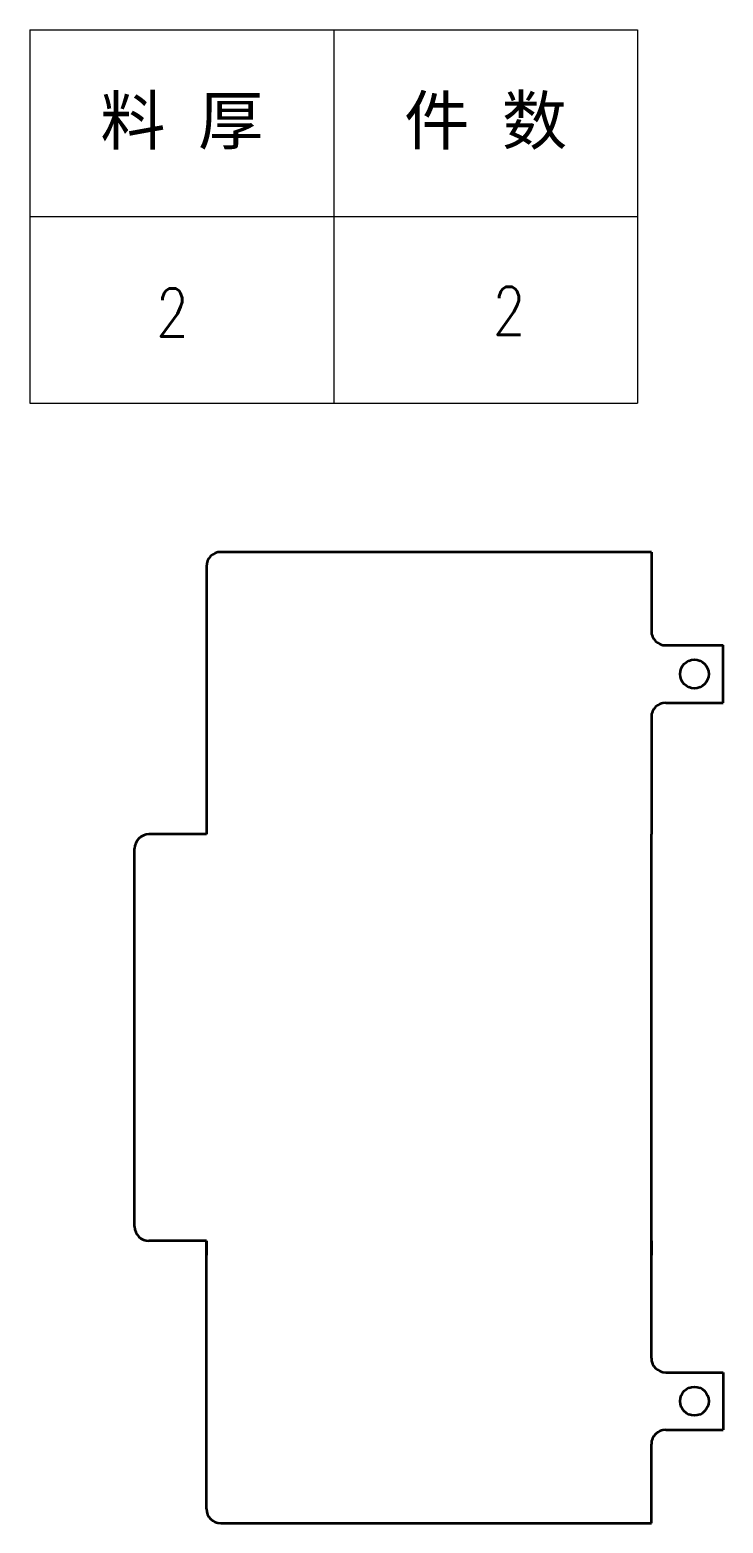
# Model space of a CAD drawing. Header units: millimetres. Extents: x 1201 to 11615, y -7347 to 2683.
# Drawn here: x 5718.6 to 5863.5, y 1853.8 to 2166 of the extents above; entities that cross this region are included whole.
import ezdxf
from ezdxf.enums import TextEntityAlignment as Align

# ---------------------------------------------------------------- set-up
doc = ezdxf.new("R2010")
doc.units = ezdxf.units.MM
doc.linetypes.add('AM_ISO02W050x2', pattern=[3.75, 3, -0.75])
for name, color, linetype, lineweight in [('DIM', 3, 'Continuous', 20), ('DRAWING', 7, 'Continuous', 35), ('HIDDEN', 1, 'AM_ISO02W050x2', 18)]:
    doc.layers.add(name, color=color, linetype=linetype, lineweight=lineweight)
doc.styles.add('DIM', font='romans.shx', dxfattribs={"width": 0.8, "bigfont": 'bigfont.shx'})
doc.styles.get("Standard").update_dxf_attribs({"font": 'arial.ttf'})

# ---------------------------------------------------------------- blocks, each defined once
blk = doc.blocks.new('*T31')
at = {"color": 0, "linetype": 'ByBlock', "lineweight": -2, "transparency": 16777216}
for p, q in [((0, 0), (127, 0)), ((0, 0), (0, -78)), ((63.5, 0), (63.5, -78)), ((127, 0), (127, -78)), ((0, -39), (127, -39)), ((0, -78), (127, -78))]:
    blk.add_line(p, q, dxfattribs=at)
at = {"color": 0, "transparency": 16777216, "char_height": 10, "width": 60.5, "attachment_point": 5}
for s, insert in [('{\\fSimSun|b0|i0|c134|p2;件 数}', (95.25, -19.5)), ('{\\fSimSun|b0|i0|c134|p2;料 厚}', (31.75, -19.5))]:
    blk.add_mtext(s, dxfattribs=dict(at, insert=insert))
blk = doc.blocks.new('拆图参数')
blk.add_blockref('*T31', (-63.5, 78))
at = {"style": 'DIM', "width": 0.8}
blk.add_attdef('6', text='', height=10, dxfattribs=at).set_placement((-37.13, 18.91), align=Align.MIDDLE_LEFT)
blk.add_attdef('1', text='', height=10, dxfattribs=at).set_placement((36.65, 19.27), align=Align.MIDDLE_CENTER)

msp = doc.modelspace()

# ---------------------------------------------------------------- linework, layer by layer
at = {"layer": 'DRAWING', "lineweight": 35}
for p, q in [((5848.51, 2056.822), (5758.51, 2056.822)), ((5755.51, 2053.822), (5755.51, 2000.822)), ((5848.51, 2022.322), (5848.51, 2000.822)), ((5848.51, 1912.822), (5848.51, 1997.822)), ((5740.51, 1915.822), (5740.51, 1994.822)), ((5755.51, 1856.822), (5755.51, 1909.822)), ((5848.51, 1888.322), (5848.51, 1909.822)), ((5758.51, 1853.822), (5848.51, 1853.822))]:
    msp.add_line(p, q, dxfattribs=at)
at = {"layer": 'DRAWING', "lineweight": 35, "ltscale": 0.4125}
for p, q in [((5848.51, 2056.822), (5848.51, 2040.322)), ((5848.51, 1853.822), (5848.51, 1870.322))]:
    msp.add_line(p, q, dxfattribs=at)
at = {"layer": 'DRAWING', "lineweight": 35, "ltscale": 0.3}
for p, q in [((5851.51, 2037.322), (5863.51, 2037.322)), ((5863.51, 2025.322), (5863.51, 2037.322)), ((5851.51, 2025.322), (5863.51, 2025.322)), ((5851.51, 1885.322), (5863.51, 1885.322)), ((5863.51, 1885.322), (5863.51, 1873.322)), ((5851.51, 1873.322), (5863.51, 1873.322))]:
    msp.add_line(p, q, dxfattribs=at)
at = {"layer": 'DRAWING', "lineweight": 35, "ltscale": 0.075}
for p, q in [((5755.51, 1997.822), (5743.51, 1997.822)), ((5755.51, 2000.822), (5755.51, 1997.822)), ((5755.51, 2000.822), (5755.51, 1997.822)), ((5848.51, 2000.822), (5848.51, 1997.822)), ((5848.51, 2000.822), (5848.51, 1997.822)), ((5755.51, 1912.822), (5743.51, 1912.822)), ((5755.51, 1912.822), (5755.51, 1909.822)), ((5755.51, 1909.822), (5755.51, 1912.822)), ((5848.51, 1912.822), (5848.51, 1909.822)), ((5848.51, 1909.822), (5848.51, 1912.822))]:
    msp.add_line(p, q, dxfattribs=at)
at = {"layer": 'DRAWING', "lineweight": 35, "ltscale": 0.225}
for p, q in [((5752.51, 1997.822), (5743.51, 1997.822)), ((5752.51, 1912.822), (5743.51, 1912.822))]:
    msp.add_line(p, q, dxfattribs=at)
at = {"layer": 'DRAWING', "lineweight": 35}
for centre in [(5857.51, 2031.322), (5857.51, 1879.322)]:
    msp.add_circle(centre, 3, dxfattribs=at)
for centre, start, end in [((5758.51, 2053.822), 90, 180), ((5851.51, 2040.322), 180, 270), ((5851.51, 2022.322), 90, 180), ((5743.51, 1994.822), 90, 180), ((5743.51, 1915.822), 180, 270), ((5851.51, 1888.322), 180, 270), ((5851.51, 1870.322), 90, 180), ((5758.51, 1856.822), 180, 270)]:
    msp.add_arc(centre, 3, start, end, dxfattribs=at)
at = {"layer": 'HIDDEN'}
for centre, start, end in [((5857.51, 2031.322), 15.84507, 28.6495), ((5857.51, 1879.322), 331.3505, 344.15493)]:
    msp.add_arc(centre, 3, start, end, dxfattribs=at)

# ---------------------------------------------------------------- block references
at = {"layer": 'DIM', "ltscale": 2}
msp.add_blockref('拆图参数', (5782.117, 2087.973), dxfattribs=at).add_auto_attribs({'1': '2', '6': '2'})

doc.saveas('drawing.dxf')
